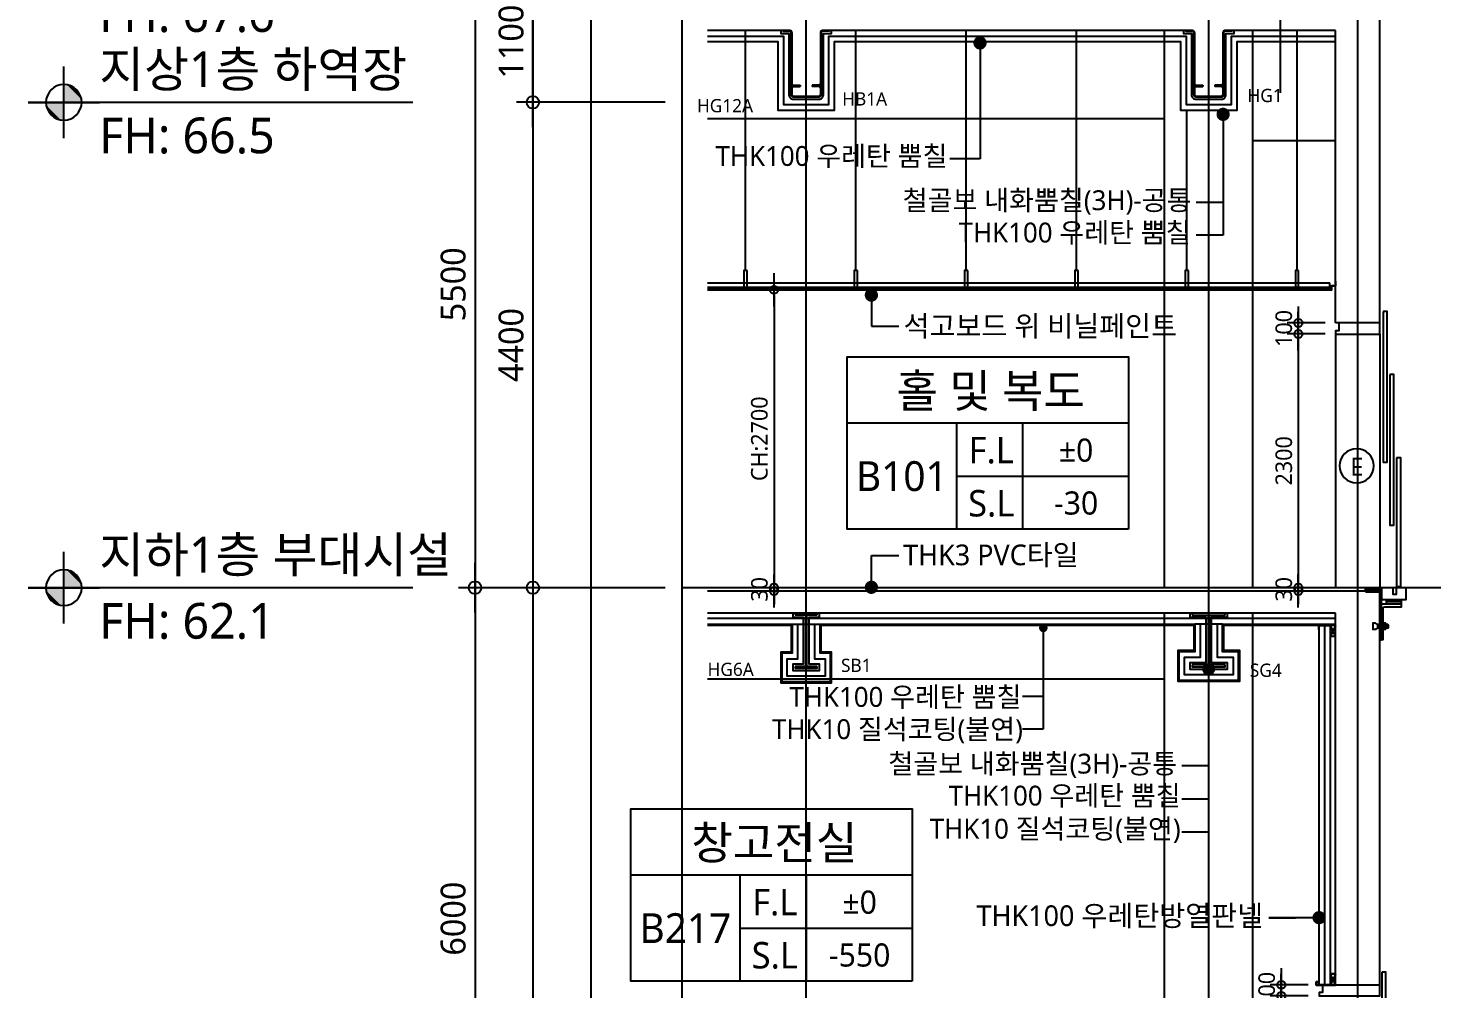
# Model space of a CAD drawing. Header units: millimetres. Extents: x -41190 to 206278, y 985 to 58902.
# Drawn here: x 135754 to 148490, y 17884 to 26603 of the extents above; entities that cross this region are included whole.
import ezdxf
from ezdxf.enums import TextEntityAlignment as Align

# ---------------------------------------------------------------- set-up
doc = ezdxf.new("R2010")
doc.units = ezdxf.units.MM
doc.header["$LTSCALE"] = 100
doc.header["$MEASUREMENT"] = 0
doc.header["$PDSIZE"] = -10
doc.linetypes.add('CEN', pattern=[62, 60, -1, 0, -1])
doc.layers.get('0').update_dxf_attribs({"linetype": 'CONTINUOUS'})
doc.layers.get('Defpoints').update_dxf_attribs({"color": 171, "linetype": 'CONTINUOUS'})
for name, color, linetype in [('4', 4, 'CONTINUOUS'), ('CEN(ST)', 1, 'CEN'), ('CON', 2, 'CONTINUOUS'), ('ELE-6', 8, 'CONTINUOUS'), ('FIN', 8, 'CONTINUOUS'), ('FIN(패널-100우레탄 방열)', 3, 'CONTINUOUS'), ('FIN(패널-T75 글라스울)', 6, 'CONTINUOUS'), ('FIN-2', 9, 'CONTINUOUS'), ('FIN-5', 6, 'CONTINUOUS'), ('HF', 3, 'CONTINUOUS'), ('INS', 9, 'BATTING'), ('LED', 7, 'CONTINUOUS'), ('NDIM', 7, 'CONTINUOUS'), ('stair-hand', 252, 'CONTINUOUS'), ('STEEL', 5, 'CONTINUOUS'), ('SYM', 7, 'CONTINUOUS'), ('TEXT(AXIS)', 2, 'CONTINUOUS'), ('TEXT(MIN)', 7, 'CONTINUOUS'), ('TEXT(NOTE小)', 1, 'CONTINUOUS'), ('TEXT(노트)', 7, 'CONTINUOUS'), ('TEXT(실명)', 3, 'CONTINUOUS'), ('TEXT-기입', 6, 'CONTINUOUS'), ('TITLE', 7, 'CONTINUOUS'), ('석재마감', 31, 'CONTINUOUS'), ('스틸', 8, 'CONTINUOUS')]:
    doc.layers.add(name, color=color, linetype=linetype)
doc.styles.add('CGS', font='cgse', dxfattribs={"bigfont": 'cgs'})
doc.styles.add('나눔바른고딕', font='NanumBarunGothic.ttf')
doc.linetypes.add('BATTING', pattern='A,0.0001,-0.1,[134,ltypeshp.shx,S=0.1,R=0,X=-0.1,Y=0],-0.2,[134,ltypeshp.shx,S=0.1,R=180,X=0.1,Y=0],-0.1', length=0.4001)
doc.dimstyles.new('NDIM 1200', dxfattribs={"dimscale": 75, "dimtxt": 3, "dimasz": 1, "dimexe": 2, "dimexo": 2, "dimgap": 1, "dimtad": 1, "dimdec": 0, "dimdsep": 46, "dimtxsty": 'CGS', "dimblk": 'DOT0', "dimcen": 1, "dimdle": 8, "dimclrd": 256, "dimclre": 256, "dimclrt": 256, "dimadec": 0, "dimazin": 0, "dimtfac": 1, "dimtdec": 0, "dimtix": 1, "dimtmove": 2, "dimatfit": 3, "dimldrblk": 'DOT0', "dimfxl": 1, "dimtolj": 1, "dimtzin": 0, "dimlwd": -1, "dimlwe": -1, "dimarcsym": 0})

# ---------------------------------------------------------------- blocks, each defined once
blk = doc.blocks.new('A$C19853FC8')
at = {"layer": 'SYM'}
for p, q in [((1800, 0), (1800, 3600)), ((3600, 1800), (0, 1800))]:
    blk.add_line(p, q, dxfattribs=at)
blk.add_circle((1800, 1800), 900, dxfattribs=at)
for points in [[(900, 1800), (1800, 2700), (914, 1959), (1643, 2686)], [(914, 1959), (1643, 2686), (954, 2112), (1492, 2646)], [(954, 2112), (1492, 2646), (1025, 2260), (1346, 2576)], [(1025, 2260), (1346, 2576), (1109, 2378), (1222, 2491)], [(1800, 900), (2700, 1800), (1959, 914), (2686, 1643)], [(1959, 914), (2686, 1643), (2112, 954), (2646, 1492)], [(2112, 954), (2646, 1492), (2260, 1025), (2576, 1346)], [(2260, 1025), (2576, 1346), (2378, 1109), (2491, 1222)]]:
    blk.add_solid(points, dxfattribs=at)
at = {"layer": 'SYM', "linetype": 'Continuous'}
for points in [[(1800, 2700), (1800, 1800), (900, 1800)], [(2700, 1800), (1800, 900), (1800, 1800)]]:
    blk.add_solid(points, dxfattribs=at)
blk = doc.blocks.new('DOT0')
blk.add_line((-3, 0), (3, 0))
at = {"color": 6}
blk.add_circle((0, 0), 0.75, dxfattribs=at)
blk = doc.blocks.new('*D175')
at = {"layer": 'Defpoints', "color": 0, "ltscale": 0.4, "transparency": 16777216}
for p in [(141681, 21530), (139806, 15530), (141681, 15530)]:
    blk.add_point(p, dxfattribs=at)
at = {"layer": 'NDIM', "ltscale": 0.4, "transparency": 16777216}
for p, q in [((141531, 21530), (139656, 21530)), ((139806, 21455), (139806, 15605)), ((141531, 15530), (139656, 15530))]:
    blk.add_line(p, q, dxfattribs=at)
at = {"layer": 'NDIM', "ltscale": 0.4, "transparency": 16777216, "xscale": 75, "yscale": 75, "zscale": 75}
for p, rotation in [((139806, 21530), 90), ((139806, 15530), 270)]:
    blk.add_blockref('DOT0', p, dxfattribs=dict(at, rotation=rotation))
at = {"layer": 'NDIM', "ltscale": 0.4, "transparency": 16777216, "insert": (139609, 18530), "char_height": 225, "attachment_point": 5, "rotation": 90, "style": '나눔바른고딕'}
blk.add_mtext('\\A1;6000', dxfattribs=at)
blk = doc.blocks.new('*D176')
at = {"layer": 'Defpoints', "color": 0, "ltscale": 0.4, "transparency": 16777216}
for p in [(141681, 27030), (139806, 21530), (141681, 21530)]:
    blk.add_point(p, dxfattribs=at)
at = {"layer": 'NDIM', "ltscale": 0.4, "transparency": 16777216}
for p, q in [((141531, 27030), (139656, 27030)), ((139806, 26955), (139806, 21605)), ((141531, 21530), (139656, 21530))]:
    blk.add_line(p, q, dxfattribs=at)
at = {"layer": 'NDIM', "ltscale": 0.4, "transparency": 16777216, "xscale": 75, "yscale": 75, "zscale": 75}
for p, rotation in [((139806, 27030), 90), ((139806, 21530), 270)]:
    blk.add_blockref('DOT0', p, dxfattribs=dict(at, rotation=rotation))
at = {"layer": 'NDIM', "ltscale": 0.4, "transparency": 16777216, "insert": (139609, 24280), "char_height": 225, "attachment_point": 5, "rotation": 90, "style": '나눔바른고딕'}
blk.add_mtext('\\A1;5500', dxfattribs=at)
blk = doc.blocks.new('*D177')
at = {"layer": 'Defpoints', "color": 0, "ltscale": 0.4, "transparency": 16777216}
for p in [(141681, 25930), (140331, 21530), (141681, 21530)]:
    blk.add_point(p, dxfattribs=at)
at = {"layer": 'NDIM', "ltscale": 0.4, "transparency": 16777216}
for p, q in [((141531, 25930), (140181, 25930)), ((140331, 25855), (140331, 21605)), ((141531, 21530), (140181, 21530))]:
    blk.add_line(p, q, dxfattribs=at)
at = {"layer": 'NDIM', "ltscale": 0.4, "transparency": 16777216, "xscale": 75, "yscale": 75, "zscale": 75}
for p, rotation in [((140331, 25930), 90), ((140331, 21530), 270)]:
    blk.add_blockref('DOT0', p, dxfattribs=dict(at, rotation=rotation))
at = {"layer": 'NDIM', "ltscale": 0.4, "transparency": 16777216, "insert": (140134, 23730), "char_height": 225, "attachment_point": 5, "rotation": 90, "style": '나눔바른고딕'}
blk.add_mtext('\\A1;4400', dxfattribs=at)
blk = doc.blocks.new('*D178')
at = {"layer": 'Defpoints', "color": 0, "ltscale": 0.4, "transparency": 16777216}
for p in [(140331, 27030), (141681, 27030), (141681, 25930)]:
    blk.add_point(p, dxfattribs=at)
at = {"layer": 'NDIM', "ltscale": 0.4, "transparency": 16777216}
for p, q in [((141531, 27030), (140181, 27030)), ((140331, 26005), (140331, 26955)), ((141531, 25930), (140181, 25930))]:
    blk.add_line(p, q, dxfattribs=at)
at = {"layer": 'NDIM', "ltscale": 0.4, "transparency": 16777216, "xscale": 75, "yscale": 75, "zscale": 75}
for p, rotation in [((140331, 27030), 90), ((140331, 25930), 270)]:
    blk.add_blockref('DOT0', p, dxfattribs=dict(at, rotation=rotation))
at = {"layer": 'NDIM', "ltscale": 0.4, "transparency": 16777216, "insert": (140134, 26480), "char_height": 225, "attachment_point": 5, "rotation": 90, "style": '나눔바른고딕'}
blk.add_mtext('\\A1;1100', dxfattribs=at)
blk = doc.blocks.new('SB1 500X200')
at = {"layer": 'STEEL', "color": 3, "linetype": 'ByBlock', "ltscale": 0.5}
for p, q in [((502820, -230835), (502915, -230835)), ((502915, -230835), (502915, -231303)), ((502925, -231303), (502925, -230835)), ((502925, -230835), (503020, -230835)), ((502915, -231303), (502820, -231303)), ((503020, -231303), (502925, -231303))]:
    blk.add_line(p, q, dxfattribs=at)
for points in [[(503020, -230835), (503020, -230819), (502820, -230819), (502820, -230835)], [(502820, -231303), (502820, -231319), (503020, -231319), (503020, -231303)]]:
    blk.add_lwpolyline(points, dxfattribs=at)
blk = doc.blocks.new('SG4 488X300')
at = {"layer": 'STEEL', "color": 3, "linetype": 'ByBlock', "ltscale": 0.5}
for p, q in [((506420, -230837), (506565, -230837)), ((506565, -230837), (506565, -231289)), ((506576, -231289), (506576, -230837)), ((506576, -230837), (506720, -230837)), ((506565, -231289), (506420, -231289)), ((506720, -231289), (506576, -231289))]:
    blk.add_line(p, q, dxfattribs=at)
for points in [[(506720, -230837), (506720, -230819), (506420, -230819), (506420, -230837)], [(506420, -231289), (506420, -231307), (506720, -231307), (506720, -231289)]]:
    blk.add_lwpolyline(points, dxfattribs=at)
blk = doc.blocks.new('*U14')
at = {"layer": 'Defpoints'}
blk.add_point((0, 0), dxfattribs=at)
at = {"layer": 'HF'}
for p, q in [((-209, 0), (-147, 0)), ((-209, 0), (-209, -6)), ((209, 0), (147, 0)), ((209, 0), (209, -6)), ((-209, -6), (-147, -6)), ((-135, -18), (-135, -482)), ((-129, -18), (-129, -482)), ((129, -18), (129, -482)), ((135, -18), (135, -482)), ((209, -6), (147, -6)), ((-117, -494), (-55, -494)), ((-117, -500), (-55, -500)), ((-117, -506), (-55, -506)), ((-55, -494), (-55, -500)), ((-55, -500), (-55, -506)), ((117, -494), (55, -494)), ((55, -494), (55, -500)), ((117, -500), (55, -500)), ((55, -500), (55, -506)), ((117, -506), (55, -506)), ((-135, -518), (-135, -582)), ((-129, -518), (-129, -582)), ((-117, -594), (117, -594)), ((-117, -600), (117, -600)), ((129, -518), (129, -582)), ((135, -518), (135, -582))]:
    blk.add_line(p, q, dxfattribs=at)
for centre, radius, start, end in [((-147, -18), 18, 360, 450), ((147, -18), 18, 90, 180), ((-147, -18), 12, 0, 90), ((147, -18), 12, 90, 180), ((-117, -482), 18, 180, 270), ((-117, -518), 18, 90, 180), ((-117, -482), 12, 180, 270), ((-117, -518), 12, 90, 180), ((117, -482), 12, 270, 360), ((117, -482), 18, 270, 360), ((117, -518), 18, 0, 90), ((117, -518), 12, 0, 90), ((-117, -582), 18, 180, 270), ((-117, -582), 12, 180, 270), ((117, -582), 12, 270, 360), ((117, -582), 18, 270, 360)]:
    blk.add_arc(centre, radius, start, end, dxfattribs=at)
blk = doc.blocks.new('A$C51E23882')
at = {"layer": 'TITLE'}
blk.add_lwpolyline([(8500, 0), (0, 0), (0, 5200), (8500, 5200)], close=True, dxfattribs=at)
for points in [[(8500, 3200), (0, 3200)], [(3300, 3200), (3300, 0)], [(5300, 3200), (5300, 0)], [(3300, 1600), (8500, 1600)]]:
    blk.add_lwpolyline(points, dxfattribs=at)
at = {"layer": 'TITLE', "style": '나눔바른고딕'}
for s, p in [('F.L', (4352, 2378)), ('S.L', (4352, 778))]:
    blk.add_text(s, height=800, dxfattribs=at).set_placement(p, align=Align.MIDDLE)
blk = doc.blocks.new('FG')
at = {"layer": '4'}
for p, q in [((514320, -225109), (514320, -225089)), ((514320, -225089), (514339, -225089)), ((514347, -225109), (514320, -225109)), ((514461, -225100), (514330, -225100)), ((514330, -225100), (514330, -225104)), ((514330, -225104), (514347, -225104)), ((514339, -225089), (514341, -225093)), ((514341, -225093), (514350, -225093)), ((514347, -225104), (514347, -225109)), ((514350, -225093), (514351, -225089)), ((514351, -225089), (514359, -225089)), ((514359, -225089), (514361, -225093)), ((514361, -225093), (514370, -225093)), ((514370, -225093), (514371, -225089)), ((514371, -225089), (514379, -225089)), ((514379, -225089), (514381, -225093)), ((514381, -225093), (514390, -225093)), ((514390, -225093), (514391, -225089)), ((514391, -225089), (514400, -225089)), ((514400, -225089), (514402, -225093)), ((514402, -225093), (514410, -225093)), ((514410, -225093), (514412, -225089)), ((514412, -225089), (514421, -225089)), ((514421, -225089), (514423, -225093)), ((514423, -225093), (514432, -225093)), ((514432, -225093), (514434, -225089)), ((514434, -225089), (514441, -225089)), ((514441, -225089), (514443, -225093)), ((514443, -225093), (514451, -225093)), ((514449, -225109), (514449, -225104)), ((514449, -225104), (514461, -225104)), ((514470, -225109), (514449, -225109)), ((514451, -225093), (514453, -225089)), ((514453, -225089), (514470, -225089)), ((514461, -225104), (514461, -225100)), ((514470, -225089), (514470, -225109))]:
    blk.add_line(p, q, dxfattribs=at)
blk = doc.blocks.new('*D192')
at = {"layer": 'Defpoints', "color": 0, "ltscale": 0.4, "transparency": 16777216}
for p in [(142849, 24230), (142517, 21530), (142849, 21530)]:
    blk.add_point(p, dxfattribs=at)
at = {"layer": 'NDIM', "ltscale": 0.4, "transparency": 16777216}
for p, q in [((142749, 24230), (142417, 24230)), ((142517, 24180), (142517, 21580)), ((142749, 21530), (142417, 21530))]:
    blk.add_line(p, q, dxfattribs=at)
at = {"layer": 'NDIM', "ltscale": 0.4, "transparency": 16777216, "xscale": 50, "yscale": 50, "zscale": 50}
for p, rotation in [((142517, 24230), 90), ((142517, 21530), 270)]:
    blk.add_blockref('DOT0', p, dxfattribs=dict(at, rotation=rotation))
at = {"layer": 'NDIM', "ltscale": 0.4, "transparency": 16777216, "insert": (142385, 22880), "char_height": 150, "attachment_point": 5, "rotation": 90, "style": '나눔바른고딕'}
blk.add_mtext('\\A1;CH:2700', dxfattribs=at)
blk = doc.blocks.new('*D216')
at = {"layer": 'Defpoints', "color": 0, "ltscale": 0.4, "transparency": 16777216}
for p in [(147459, 17830), (147116, 15530), (147454, 15530)]:
    blk.add_point(p, dxfattribs=at)
at = {"layer": 'NDIM', "ltscale": 0.4, "transparency": 16777216}
for p, q in [((147359, 17830), (147016, 17830)), ((147116, 17780), (147116, 15580)), ((147354, 15530), (147016, 15530))]:
    blk.add_line(p, q, dxfattribs=at)
at = {"layer": 'NDIM', "ltscale": 0.4, "transparency": 16777216, "xscale": 50, "yscale": 50, "zscale": 50}
for p, rotation in [((147116, 17830), 90), ((147116, 15530), 270)]:
    blk.add_blockref('DOT0', p, dxfattribs=dict(at, rotation=rotation))
at = {"layer": 'NDIM', "ltscale": 0.4, "transparency": 16777216, "insert": (146984, 16680), "char_height": 150, "attachment_point": 5, "rotation": 90, "style": '나눔바른고딕'}
blk.add_mtext('\\A1;2300', dxfattribs=at)
blk = doc.blocks.new('*D217')
at = {"layer": 'Defpoints', "color": 0, "ltscale": 0.4, "transparency": 16777216}
for p in [(147116, 17930), (147458, 17930), (147459, 17830)]:
    blk.add_point(p, dxfattribs=at)
at = {"layer": 'NDIM', "ltscale": 0.4, "transparency": 16777216}
for p, q in [((147116, 17980), (147116, 18030)), ((147358, 17930), (147016, 17930)), ((147116, 17830), (147116, 17930)), ((147359, 17830), (147016, 17830)), ((147116, 17780), (147116, 17730))]:
    blk.add_line(p, q, dxfattribs=at)
at = {"layer": 'NDIM', "ltscale": 0.4, "transparency": 16777216, "xscale": 50, "yscale": 50, "zscale": 50}
for p, rotation in [((147116, 17930), 270), ((147116, 17830), 90)]:
    blk.add_blockref('DOT0', p, dxfattribs=dict(at, rotation=rotation))
at = {"layer": 'NDIM', "ltscale": 0.4, "transparency": 16777216, "insert": (146984, 17880), "char_height": 150, "attachment_point": 5, "rotation": 90, "style": '나눔바른고딕'}
blk.add_mtext('\\A1;100', dxfattribs=at)
blk = doc.blocks.new('*D218')
at = {"layer": 'Defpoints', "color": 0, "ltscale": 0.4, "transparency": 16777216}
for p in [(147613, 23830), (147270, 21530), (147608, 21530)]:
    blk.add_point(p, dxfattribs=at)
at = {"layer": 'NDIM', "ltscale": 0.4, "transparency": 16777216}
for p, q in [((147513, 23830), (147170, 23830)), ((147270, 23780), (147270, 21580)), ((147508, 21530), (147170, 21530))]:
    blk.add_line(p, q, dxfattribs=at)
at = {"layer": 'NDIM', "ltscale": 0.4, "transparency": 16777216, "xscale": 50, "yscale": 50, "zscale": 50}
for p, rotation in [((147270, 23830), 90), ((147270, 21530), 270)]:
    blk.add_blockref('DOT0', p, dxfattribs=dict(at, rotation=rotation))
at = {"layer": 'NDIM', "ltscale": 0.4, "transparency": 16777216, "insert": (147139, 22680), "char_height": 150, "attachment_point": 5, "rotation": 90, "style": '나눔바른고딕'}
blk.add_mtext('\\A1;2300', dxfattribs=at)
blk = doc.blocks.new('*D219')
at = {"layer": 'Defpoints', "color": 0, "ltscale": 0.4, "transparency": 16777216}
for p in [(147270, 23930), (147613, 23930), (147613, 23830)]:
    blk.add_point(p, dxfattribs=at)
at = {"layer": 'NDIM', "ltscale": 0.4, "transparency": 16777216}
for p, q in [((147270, 23980), (147270, 24030)), ((147513, 23930), (147170, 23930)), ((147513, 23830), (147170, 23830)), ((147270, 23830), (147270, 23930)), ((147270, 23780), (147270, 23730))]:
    blk.add_line(p, q, dxfattribs=at)
at = {"layer": 'NDIM', "ltscale": 0.4, "transparency": 16777216, "xscale": 50, "yscale": 50, "zscale": 50}
for p, rotation in [((147270, 23930), 270), ((147270, 23830), 90)]:
    blk.add_blockref('DOT0', p, dxfattribs=dict(at, rotation=rotation))
at = {"layer": 'NDIM', "ltscale": 0.4, "transparency": 16777216, "insert": (147139, 23880), "char_height": 150, "attachment_point": 5, "rotation": 90, "style": '나눔바른고딕'}
blk.add_mtext('\\A1;100', dxfattribs=at)
blk = doc.blocks.new('*D188')
at = {"layer": 'Defpoints', "color": 0, "ltscale": 0.4, "transparency": 16777216}
for p in [(147270, 21530), (147608, 21530), (147608, 21500)]:
    blk.add_point(p, dxfattribs=at)
at = {"layer": 'NDIM', "ltscale": 0.4, "transparency": 16777216}
for p, q in [((147508, 21530), (147170, 21530)), ((147270, 21580), (147270, 21630)), ((147270, 21500), (147270, 21530)), ((147508, 21500), (147170, 21500)), ((147270, 21450), (147270, 21400))]:
    blk.add_line(p, q, dxfattribs=at)
at = {"layer": 'NDIM', "ltscale": 0.4, "transparency": 16777216, "xscale": 50, "yscale": 50, "zscale": 50}
for p, rotation in [((147270, 21530), 270), ((147270, 21500), 90)]:
    blk.add_blockref('DOT0', p, dxfattribs=dict(at, rotation=rotation))
at = {"layer": 'NDIM', "ltscale": 0.4, "transparency": 16777216, "insert": (147139, 21515), "char_height": 150, "attachment_point": 5, "rotation": 90, "style": '나눔바른고딕'}
blk.add_mtext('\\A1;30', dxfattribs=at)
blk = doc.blocks.new('*D250')
at = {"layer": 'Defpoints', "color": 0, "ltscale": 0.4, "transparency": 16777216}
for p in [(142517, 21530), (142854, 21530), (142855, 21500)]:
    blk.add_point(p, dxfattribs=at)
at = {"layer": 'NDIM', "ltscale": 0.4, "transparency": 16777216}
for p, q in [((142754, 21530), (142417, 21530)), ((142517, 21580), (142517, 21630)), ((142517, 21500), (142517, 21530)), ((142755, 21500), (142417, 21500)), ((142517, 21450), (142517, 21400))]:
    blk.add_line(p, q, dxfattribs=at)
at = {"layer": 'NDIM', "ltscale": 0.4, "transparency": 16777216, "xscale": 50, "yscale": 50, "zscale": 50}
for p, rotation in [((142517, 21530), 270), ((142517, 21500), 90)]:
    blk.add_blockref('DOT0', p, dxfattribs=dict(at, rotation=rotation))
at = {"layer": 'NDIM', "ltscale": 0.4, "transparency": 16777216, "insert": (142385, 21515), "char_height": 150, "attachment_point": 5, "rotation": 90, "style": '나눔바른고딕'}
blk.add_mtext('\\A1;30', dxfattribs=at)
blk = doc.blocks.new('E')
at = {"layer": 'TEXT(NOTE小)'}
blk.add_circle((287, -86), 155, dxfattribs=at)
at = {"layer": 'TEXT(NOTE小)', "style": '나눔바른고딕'}
blk.add_text('E', height=165, dxfattribs=at).set_placement((288, -79), align=Align.MIDDLE_CENTER)

msp = doc.modelspace()

# ---------------------------------------------------------------- hatches: boundary and pattern name
at = {"ltscale": 10000}
h = msp.add_hatch(color=256, dxfattribs=at)
h.dxf.hatch_style = 1
edge = h.paths.add_edge_path()
edge.add_arc((146458.3, 20791.6), 50, -180, 180)
at = {"layer": 'LED', "ltscale": 10000}
h = msp.add_hatch(color=256, dxfattribs=at)
h.dxf.hatch_style = 1
edge = h.paths.add_edge_path()
edge.add_arc((144958.5, 21165.8), 39.3, 360, 720, ccw=False)

# ---------------------------------------------------------------- linework, layer by layer
for p, q in [((148008.3, 23829.6), (148008.3, 21529.6)), ((148066.3, 21422.8), (148066.3, 21384.1)), ((148066.3, 21405.7), (148201.3, 21405.7)), ((148201.3, 21422.8), (148201.3, 21384.1)), ((148008.3, 21056.3), (148008.3, 21354.8)), ((147988.1, 21195), (147988.1, 21165.7)), ((147988.1, 21190.6), (148087.5, 21190.6)), ((147988.1, 21170.1), (148087.5, 21170.1)), ((148008.3, 21235.4), (148036.2, 21235.4)), ((148043.9, 21207.9), (148039.8, 21212.5)), ((148039.8, 21148.2), (148043.9, 21152.8)), ((148041.7, 21209.7), (148041.7, 21195)), ((148043.5, 21152.4), (148043.5, 21208.3)), ((148063.3, 21207.9), (148043.9, 21207.9)), ((148043.9, 21194.1), (148063.3, 21194.1)), ((148063.3, 21166.6), (148043.9, 21166.6)), ((148043.9, 21152.8), (148063.3, 21152.8)), ((148065.5, 21201), (148065.5, 21159.7)), ((148083.1, 21195), (148083.1, 21165.7)), ((148008.3, 21125.3), (148036.2, 21125.3)), ((148008.3, 21079.8), (148008.3, 21056.3))]:
    msp.add_line(p, q)
at = {"color": 1, "linetype": 'ByBlock'}
for p, q in [((147606, 21187.3), (147560.6, 21091.9)), ((147606, 21091.9), (147560.6, 21187.3)), ((147606, 18027.3), (147560.6, 17931.9)), ((147606, 17931.9), (147560.6, 18027.3))]:
    msp.add_line(p, q, dxfattribs=at)
for points in [[(148039.4, 24034.1), (148039.4, 22668.2), (148076, 22668.2), (148076, 24034.1)], [(148100.6, 23462.4), (148100.6, 22096.5), (148137.2, 22096.5), (148137.2, 23462.4)], [(148161.6, 22708.2), (148161.6, 21539.8), (148198.2, 21539.8), (148198.2, 22708.2)], [(148036.2, 21148.2), (148039.8, 21148.2), (148039.8, 21212.5), (148036.2, 21212.5)], [(148026.4, 18045.3), (148026.4, 16679.4), (148063, 16679.4), (148063, 18045.3)]]:
    msp.add_lwpolyline(points, close=True)
for points in [[(148025.3, 21529.6), (148025.3, 21422.8), (148246.9, 21422.8), (148246.9, 21529.6), (148157.7, 21529.6), (148157.7, 21466.9), (148129.8, 21466.9), (148129.8, 21529.6), (148008.3, 21529.6)], [(148036.2, 21339.8), (148036.2, 21056.3), (148008.3, 21056.3)], [(148037.7, 21384.1), (148201.3, 21384.1), (148201.3, 21354.4), (148050.8, 21354.4)], [(147988.1, 21195), (147971.3, 21208.2), (147945.3, 21208.2), (147945.3, 21152.5)], [(147988.1, 21165.7), (147971.3, 21152.5), (147945.3, 21152.5), (147945.3, 21152.5)], [(147988.1, 21165.7), (148083.1, 21165.7), (148087.5, 21170.1), (148087.5, 21190.6), (148083.1, 21195), (147988.1, 21195)]]:
    msp.add_lwpolyline(points)
for centre, radius, start, end in [((148037.7, 21354.8), 29.4, 90, 180), ((148050.8, 21339.8), 14.7, 90, 180), ((148031.9, 21201), 13.8, 330.15828, 29.84172), ((148019.9, 21180.4), 27.7, 330.15828, 29.84172), ((148031.9, 21159.7), 13.8, 330.15828, 29.84172), ((148053.7, 21201), 11.8, 324.42999, 35.57001), ((148021.5, 21180.4), 44, 341.77609, 18.22391), ((148053.7, 21159.7), 11.8, 324.42999, 35.57001)]:
    msp.add_arc(centre, radius, start, end)
at = {"layer": '4'}
msp.add_lwpolyline([(147875.3, 21502.6, 0.4142136), (147885.3, 21492.6), (148008.3, 21492.6), (148008.3, 21066.3, 0.4142136), (148018.3, 21056.3), (148025.3, 21056.3), (148025.3, 21509.6), (147875.3, 21509.6)], format="xyb", close=True, dxfattribs=at)
at = {"layer": 'CEN(ST)', "ltscale": 10000}
for p, q in [((142808.3, 10543.3), (142808.3, 55600.4)), ((146458.3, 10543.3), (146458.3, 55600.4)), ((147808.3, 10543.3), (147808.3, 55600.4))]:
    msp.add_line(p, q, dxfattribs=at)
at = {"layer": 'CEN(ST)'}
for p, q in [((147108.3, 26016.7), (147108.3, 37116.2)), ((160978, 21529.6), (141681.1, 21529.6))]:
    msp.add_line(p, q, dxfattribs=at)
at = {"layer": 'CON', "ltscale": 0.1}
for p, q in [((148008.3, 23929.6), (148008.3, 55600.4)), ((142661.3, 26579.6), (141914.6, 26579.6)), ((146311.3, 26579.6), (142955.3, 26579.6)), ((147608.3, 26579.6), (146605.3, 26579.6)), ((147608.3, 23929.6), (147608.3, 26579.6)), ((148008.3, 23929.6), (147608.3, 23929.6)), ((148008.3, 21499.6), (141914.6, 21499.6)), ((148008.3, 17929.6), (148008.3, 21499.6)), ((147608.3, 21299.6), (141914.6, 21299.6)), ((147608.3, 17929.6), (147608.3, 21299.6)), ((147608.3, 17929.6), (148008.3, 17929.6))]:
    msp.add_line(p, q, dxfattribs=at)
at = {"layer": 'Defpoints', "ltscale": 1000}
for points in [[(139806.1, 10420.6), (163078, 10420.6), (163078, 57475.4), (139806.1, 57475.4)], [(140331.1, 10420.6), (162328, 10420.6), (162328, 56950.4), (140331.1, 56950.4)], [(140856.1, 10420.6), (161803, 10420.6), (161803, 56425.4), (140856.1, 56425.4)]]:
    msp.add_lwpolyline(points, close=True, dxfattribs=at)
msp.add_lwpolyline([(141681.1, 55600.4), (141681.1, 10420.6), (160978, 10420.6), (160978, 55600.4)], dxfattribs=at)
at = {"layer": 'ELE-6', "ltscale": 10000}
for p, q in [((146058.3, 21529.6), (146058.3, 26579.6)), ((146858.3, 21529.6), (146858.3, 26579.6)), ((146058.3, 25779.6), (141914.6, 25779.6)), ((147608.3, 25579.6), (146858.3, 25579.6)), ((146058.3, 15529.6), (146058.3, 21299.6)), ((146858.3, 15529.6), (146858.3, 21299.6)), ((146058.3, 20699.6), (141914.6, 20699.6))]:
    msp.add_line(p, q, dxfattribs=at)
at = {"layer": 'FIN', "ltscale": 1000}
msp.add_line((141914.6, 24229.6), (147568.3, 24229.6), dxfattribs=at)
at = {"layer": 'FIN', "ltscale": 10000}
for p, q in [((148008.3, 21529.6), (141914.6, 21529.6)), ((148008.3, 21499.6), (148008.3, 21529.6))]:
    msp.add_line(p, q, dxfattribs=at)
for points in [[(143017.3, 26579.6), (143017.3, 26573.6), (142955.3, 26573.6, 0.4142136), (142943.3, 26561.6), (142943.3, 25997.6, -0.4142136), (142925.3, 25979.6), (142691.3, 25979.6, -0.4142136), (142673.3, 25997.6), (142673.3, 26561.6, 0.4142136), (142661.3, 26573.6), (142599.3, 26573.6), (142599.3, 26579.6), (142578.3, 26579.6), (142578.3, 26552.6), (142652.3, 26552.6), (142652.3, 25997.6, 0.4142136), (142691.3, 25958.6), (142925.3, 25958.6, 0.4142136), (142964.3, 25997.6), (142964.3, 26552.6), (143038.3, 26552.6), (143038.3, 26579.6)], [(146667.3, 26579.6), (146667.3, 26573.6), (146605.3, 26573.6, 0.4142136), (146593.3, 26561.6), (146593.3, 25997.6, -0.4142136), (146575.3, 25979.6), (146341.3, 25979.6, -0.4142136), (146323.3, 25997.6), (146323.3, 26561.6, 0.4142136), (146311.3, 26573.6), (146249.3, 26573.6), (146249.3, 26579.6), (146228.3, 26579.6), (146228.3, 26552.6), (146302.3, 26552.6), (146302.3, 25997.6, 0.4142136), (146341.3, 25958.6), (146575.3, 25958.6, 0.4142136), (146614.3, 25997.6), (146614.3, 26552.6), (146688.3, 26552.6), (146688.3, 26579.6)]]:
    msp.add_lwpolyline(points, format="xyb", close=True, dxfattribs=at)
at = {"layer": 'FIN', "ltscale": 1000}
msp.add_lwpolyline([(141914.6, 26479.6), (142552.3, 26479.6), (142552.3, 25858.6), (143064.3, 25858.6), (143064.3, 26479.6), (146202.3, 26479.6), (146202.3, 25858.6), (146714.3, 25858.6), (146714.3, 26479.6), (147608.3, 26479.6)], dxfattribs=at)
at = {"layer": 'FIN', "ltscale": 10000}
for points in [[(142687.3, 21299.6), (142687.3, 21262.6), (142782.3, 21262.6), (142782.3, 20836.6), (142687.3, 20836.6), (142687.3, 20778.6), (142929.3, 20778.6), (142929.3, 20836.6), (142834.3, 20836.6), (142834.3, 21262.6), (142929.3, 21262.6), (142929.3, 21299.6)], [(146287.3, 21300.1), (146287.3, 21263.1), (146432.3, 21262.6), (146432.3, 20849.6), (146287.3, 20849.6), (146287.3, 20791.6), (146629.3, 20791.6), (146629.3, 20849.6), (146484.3, 20849.6), (146484.3, 21262.6), (146629.3, 21262.6), (146629.3, 21299.6)]]:
    msp.add_lwpolyline(points, dxfattribs=at)
at = {"layer": 'FIN(패널-100우레탄 방열)', "ltscale": 0.1}
msp.add_lwpolyline([(147558.3, 21187.6), (147558.3, 17929.6), (147458.3, 17929.6), (147458.3, 21187.6)], close=True, dxfattribs=at)
at = {"layer": 'FIN(패널-T75 글라스울)'}
msp.add_lwpolyline([(147456.3, 17987.6), (147456.3, 17957.6), (147431.3, 17957.6), (147431.3, 17927.6), (147608.3, 17927.6), (147608.3, 17929.6), (147433.3, 17929.6), (147433.3, 17955.6), (147458.3, 17955.6), (147458.3, 17987.6)], close=True, dxfattribs=at)
at = {"layer": 'FIN-2'}
for p, q in [((142258.3, 24405.6), (142258.3, 26579.6)), ((143258.3, 24405.6), (143258.3, 26579.6)), ((144258.3, 24405.6), (144258.3, 26579.6)), ((145258.3, 24405.6), (145258.3, 26579.6)), ((147258.3, 24405.6), (147258.3, 26579.6)), ((146258.3, 24405.6), (146258.3, 25858.6)), ((141914.6, 24293.6), (147556.3, 24293.6)), ((141914.6, 24255.6), (147556.3, 24255.6)), ((141914.6, 24241.6), (147568.3, 24241.6)), ((141914.6, 24229.6), (147568.3, 24229.6)), ((147556.3, 24255.6), (147556.3, 24293.6)), ((147556.3, 24255.6), (147556.3, 24293.6))]:
    msp.add_line(p, q, dxfattribs=at)
for points in [[(142273.3, 24405.6), (142243.3, 24405.6), (142243.3, 24255.6), (142273.3, 24255.6)], [(143273.3, 24405.6), (143243.3, 24405.6), (143243.3, 24255.6), (143273.3, 24255.6)], [(144273.3, 24405.6), (144243.3, 24405.6), (144243.3, 24255.6), (144273.3, 24255.6)], [(145273.3, 24405.6), (145243.3, 24405.6), (145243.3, 24255.6), (145273.3, 24255.6)], [(146273.3, 24405.6), (146243.3, 24405.6), (146243.3, 24255.6), (146273.3, 24255.6)], [(147273.3, 24405.6), (147243.3, 24405.6), (147243.3, 24255.6), (147273.3, 24255.6)]]:
    msp.add_lwpolyline(points, close=True, dxfattribs=at)
msp.add_lwpolyline([(147550.3, 24227.6), (147550.3, 24229.6), (147568.3, 24229.6), (147568.3, 24267.6), (147606.3, 24267.6), (147606.3, 24307.6), (147608.3, 24307.6), (147608.3, 24265.6), (147570.3, 24265.6), (147570.3, 24227.6), (147550.3, 24227.6)], dxfattribs=at)
at = {"layer": 'FIN-5', "ltscale": 0.1}
for points in [[(141914.6, 21199.6), (142682.3, 21199.6), (142682.3, 20936.6), (142587.3, 20936.6), (142587.3, 20678.6), (143029.3, 20678.6), (143029.3, 20936.6), (142934.3, 20936.6), (142934.3, 21199.6), (146332.3, 21199.6), (146332.3, 20949.6), (146187.3, 20949.6), (146187.3, 20691.6), (146729.3, 20691.3), (146729.3, 20949.3), (146584.3, 20949.6), (146584.3, 21199.6), (147608.3, 21199.6)], [(141914.6, 21189.6), (142672.3, 21189.6), (142672.3, 20946.6), (142577.3, 20946.6), (142577.3, 20668.6), (143039.3, 20668.6), (143039.3, 20946.6), (142944.3, 20946.6), (142944.3, 21189.6), (146322.3, 21189.6), (146322.3, 20959.6), (146177.3, 20959.6), (146177.3, 20681.6), (146739.3, 20681.3), (146739.3, 20959.3), (146594.3, 20959.6), (146594.3, 21189.6), (147608.3, 21189.6)]]:
    msp.add_lwpolyline(points, dxfattribs=at)
at = {"layer": 'INS', "ltscale": 1.2}
for p, q in [((147608.3, 21249.6), (141914.6, 21249.6)), ((147508.3, 21187.6), (147508.3, 17929.6))]:
    msp.add_line(p, q, dxfattribs=at)
at = {"layer": 'INS', "linetype": 'Continuous', "ltscale": 10000}
for p, q in [((142682.3, 21199.6), (142934.3, 21199.6)), ((146584.3, 21199.6), (146332.3, 21199.6))]:
    msp.add_line(p, q, dxfattribs=at)
at = {"layer": 'INS', "ltscale": 1.2}
for points in [[(141914.6, 26529.6), (142602.3, 26529.6), (142602.3, 25908.6), (143014.3, 25908.6), (143014.3, 26529.6), (146252.3, 26529.6), (146252.3, 25908.6), (146664.3, 25908.6), (146664.3, 26529.6), (147608.3, 26529.6)], [(142884.3, 21199.6), (142884.3, 20886.6), (142979.3, 20886.6), (142979.3, 20728.6), (142637.3, 20728.6), (142637.3, 20886.6), (142732.3, 20886.6), (142732.3, 21199.6)], [(146534.3, 21199.6), (146534.3, 20899.6), (146679.3, 20899.4), (146679.3, 20741.3), (146237.3, 20741.5), (146237.3, 20899.6), (146382.3, 20899.6), (146382.3, 21199.6)]]:
    msp.add_lwpolyline(points, dxfattribs=at)
at = {"layer": 'LED', "ltscale": 10000}
for p, q in [((146345.6, 25024.7), (146588.4, 25024.7)), ((146458.3, 19317.6), (146458.3, 20791.6)), ((146215.6, 19917.6), (146458.3, 19917.6)), ((146215.6, 19617.6), (146458.3, 19617.6)), ((146215.6, 19317.6), (146458.3, 19317.6))]:
    msp.add_line(p, q, dxfattribs=at)
msp.add_circle((146458.3, 20791.6), 50, dxfattribs=at)
at = {"layer": 'stair-hand', "ltscale": 10000}
msp.add_line((147608.3, 23829.6), (147608.3, 21529.6), dxfattribs=at)
at = {"layer": 'SYM', "ltscale": 1000}
for p, q in [((139243.3, 25929.6), (135754.3, 25929.6)), ((139243.3, 21529.6), (135754.3, 21529.6))]:
    msp.add_line(p, q, dxfattribs=at)
at = {"layer": 'TEXT(MIN)', "ltscale": 10000}
msp.add_line((144769.4, 20546.9), (144958.5, 20546.9), dxfattribs=at)
at = {"layer": '석재마감', "ltscale": 10000, "elevation": 0}
msp.add_lwpolyline([(147638.3, 23929.6), (147638.3, 23859.6), (147608.3, 23859.6), (147608.3, 23829.6), (148008.3, 23829.6), (148008.3, 23929.6)], dxfattribs=at)
at = {"layer": '석재마감', "ltscale": 10000}
msp.add_lwpolyline([(147488.3, 17929.6), (147488.3, 17859.6), (147458.3, 17859.6), (147458.3, 17829.6), (148008.3, 17829.6), (148008.3, 17929.6)], dxfattribs=at)
at = {"layer": '스틸', "color": 6, "linetype": 'ByBlock'}
for points in [[(147496.3, 21188.6), (147456.3, 21188.6), (147456.3, 21148.6), (147457.3, 21148.6), (147457.3, 21187.6), (147496.3, 21187.6)], [(147608.3, 21089.6), (147608.3, 21189.6), (147558.3, 21189.6), (147558.3, 21089.6)], [(147606, 21091.9), (147606, 21187.3), (147560.6, 21187.3), (147560.6, 21091.9)], [(147608.3, 17929.6), (147608.3, 18029.6), (147558.3, 18029.6), (147558.3, 17929.6)], [(147606, 17931.9), (147606, 18027.3), (147560.6, 18027.3), (147560.6, 17931.9)]]:
    msp.add_lwpolyline(points, close=True, dxfattribs=at)

# ---------------------------------------------------------------- block references
at = {"ltscale": 1000, "xscale": -0.18, "yscale": 0.18, "zscale": 0.18}
for p in [(136402.3, 25605.6), (136402.3, 21205.6)]:
    msp.add_blockref('A$C19853FC8', p, dxfattribs=at)
at = {"xscale": 0.3, "yscale": 0.3, "zscale": 0.3}
for p in [(143180.7, 22061.5), (141218.3, 17964.3)]:
    msp.add_blockref('A$C51E23882', p, dxfattribs=at)
at = {"xscale": -1}
msp.add_blockref('FG', (662345.7, 246618.5), dxfattribs=at)
for name in ['SB1 500X200', 'SG4 488X300']:
    msp.add_blockref(name, (-360112, 252118.5))
at = {"layer": 'CEN(ST)', "xscale": -1, "rotation": 180}
msp.add_blockref('E', (147512.9, 22548.6), dxfattribs=at)
at = {"layer": 'HF'}
for p in [(142808.3, 26579.6), (146458.3, 26579.6)]:
    msp.add_blockref('*U14', p, dxfattribs=at)

# ---------------------------------------------------------------- texts
at = {"layer": 'TEXT(AXIS)', "style": '나눔바른고딕'}
for s, p in [('FH: 67.6', (136399.3, 26729.6)), ('지상1층 하역장', (136399.3, 26229.6)), ('FH: 66.5', (136399.3, 25629.6)), ('지하1층 부대시설', (136399.3, 21829.6)), ('FH: 62.1', (136399.3, 21229.6))]:
    msp.add_text(s, height=324, dxfattribs=at).set_placement(p, align=Align.MIDDLE_LEFT)
at = {"layer": 'TEXT(MIN)', "style": '나눔바른고딕'}
for s, p in [('THK100 우레탄 뿜칠', (144089.6, 25443.3)), ('철골보 내화뿜칠(3H)-공통', (146301.7, 25042.2)), ('THK100 우레탄 뿜칠', (146293.5, 24749.3)), ('THK100 우레탄 뿜칠', (144759.7, 20540.1)), ('THK10 질석코팅(불연)', (144773.3, 20247.7)), ('철골보 내화뿜칠(3H)-공통', (146171.7, 19935.1)), ('THK100 우레탄 뿜칠', (146203.4, 19645.2)), ('THK10 질석코팅(불연)', (146203.4, 19345.2))]:
    msp.add_text(s, height=180, dxfattribs=at).set_placement(p, align=Align.MIDDLE_RIGHT)
at = {"layer": 'TEXT(노트)', "style": '나눔바른고딕'}
for s, height, p in [('HB1A', 120, (143135.5, 25960.8)), ('HG1', 120, (146809.4, 25991.9)), ('HG12A', 120, (141818.4, 25899.5)), ('석고보드 위 비닐페인트', 187.5, (143691, 23901.7)), ('THK3 PVC타일', 187.5, (143688, 21827.3)), ('SB1', 120, (143124.1, 20826.1)), ('HG6A', 120, (141914.6, 20789.7)), ('SG4', 120, (146830.6, 20781.9))]:
    msp.add_text(s, height=height, dxfattribs=at).set_placement(p, align=Align.MIDDLE_LEFT)
msp.add_text('THK100 우레탄방열판넬', height=187.5, dxfattribs=at).set_placement((146950.6, 18556.6), align=Align.MIDDLE_RIGHT)
at = {"layer": 'TEXT(실명)', "style": '나눔바른고딕'}
for s, p in [('홀 및 복도', (144482, 23319.8)), ('창고전실', (142519.7, 19222.6))]:
    msp.add_text(s, height=300, dxfattribs=at).set_placement(p, align=Align.MIDDLE)
at = {"layer": 'TEXT-기입', "style": '나눔바른고딕'}
for s, p in [('±0', (145255.3, 22777)), ('-30', (145255.6, 22297.9)), ('±0', (143292.9, 18679.8)), ('-550', (143293.2, 18200.7))]:
    msp.add_text(s, height=210, dxfattribs=at).set_placement(p, align=Align.MIDDLE)
for s, p in [('B101', (143675.7, 22541.5)), ('B217', (141713.3, 18444.3))]:
    msp.add_text(s, height=270, dxfattribs=at).set_placement(p, align=Align.MIDDLE_CENTER)

# ---------------------------------------------------------------- dimensions: what is measured, and where the dimension line sits
at = {"layer": 'NDIM', "ltscale": 0.4}
for base, p1, p2, angle, override, picture, middle in [((139806.1, 21529.6), (141681.1, 27029.6), (141681.1, 21529.6), 270, {"dimtxsty": '나눔바른고딕'}, '*D176', (139608.9, 24279.6)), ((140331.1, 27029.6), (141681.1, 25929.6), (141681.1, 27029.6), 90, {"dimtxsty": '나눔바른고딕'}, '*D178', (140133.9, 26479.6)), ((140331.1, 21529.6), (141681.1, 25929.6), (141681.1, 21529.6), 270, {"dimtxsty": '나눔바른고딕'}, '*D177', (140133.9, 23729.6)), ((147270.4, 23929.6), (147613.1, 23829.6), (147612.9, 23929.6), 90, {"dimscale": 50, "dimtxsty": '나눔바른고딕'}, '*D219', (147139, 23879.6)), ((147270.4, 21529.6), (147613.1, 23829.6), (147608.3, 21529.6), 270, {"dimscale": 50, "dimtxsty": '나눔바른고딕'}, '*D218', (147138.9, 22679.6)), ((139806.1, 15529.6), (141681.1, 21529.6), (141681.1, 15529.6), 270, {"dimtxsty": '나눔바른고딕'}, '*D175', (139608.8, 18529.6)), ((142516.6, 21529.6), (142854.5, 21499.6), (142854.5, 21529.6), 90, {"dimscale": 50, "dimtxsty": '나눔바른고딕'}, '*D250', (142385, 21514.6)), ((147270.4, 21529.6), (147608.4, 21499.6), (147608.3, 21529.6), 90, {"dimscale": 50, "dimtxsty": '나눔바른고딕'}, '*D188', (147138.9, 21514.6)), ((147115.8, 15529.6), (147458.5, 17829.6), (147453.7, 15529.6), 270, {"dimscale": 50, "dimtxsty": '나눔바른고딕'}, '*D216', (146984.3, 16679.6)), ((147115.8, 17929.6), (147458.5, 17829.6), (147458.3, 17929.6), 90, {"dimscale": 50, "dimtxsty": '나눔바른고딕'}, '*D217', (146984.4, 17879.6))]:
    dim = msp.add_linear_dim(base=base, p1=p1, p2=p2, angle=angle, dimstyle='NDIM 1200', override=override, dxfattribs=at)
    dim.commit()
    dim.dimension.update_dxf_attribs({"geometry": picture, "text_midpoint": middle})
dim = msp.add_linear_dim(base=(142516.6, 21529.6), p1=(142849, 24229.6), p2=(142849, 21529.6), angle=270, text='CH:<>', dimstyle='NDIM 1200', override={"dimscale": 50, "dimtxsty": '나눔바른고딕'}, dxfattribs=at)
dim.commit()
dim.dimension.update_dxf_attribs({"geometry": '*D192', "text_midpoint": (142385.1, 22879.6)})

# ---------------------------------------------------------------- leaders
at = {"layer": 'LED', "ltscale": 10000}
for points, override in [([(143399.6, 24182.5), (143399.8, 23901.7), (143649.8, 23901.7)], {"dimscale": 120, "dimasz": 1, "dimgap": 1, "dimtad": 0, "dimldrblk": 'Dot'}), ([(143399.6, 21533.7), (143399.8, 21820.8), (143649.8, 21820.8)], {"dimscale": 120, "dimasz": 1, "dimgap": 1, "dimtad": 0, "dimldrblk": 'Dot'}), ([(144958.5, 21159.6), (144958.5, 20246.9), (144769.4, 20246.9)], {"dimscale": 20, "dimasz": 1, "dimtad": 0, "dimclrd": 256, "dimldrblk": 'Dot'})]:
    msp.add_leader(points, dimstyle='NDIM 1200', override=override, dxfattribs=at)
at = {"layer": 'NDIM', "ltscale": 10000}
for points in [[(144384.5, 26468.1), (144384.5, 25418.6), (144110.8, 25418.6)], [(146588.4, 25820.8), (146588.4, 24724.7), (146345.6, 24724.7)], [(147458.4, 18538.9), (147003.7, 18538.9), (147245.2, 18538.9)]]:
    msp.add_leader(points, dimstyle='NDIM 1200', override={"dimscale": 120, "dimasz": 1, "dimgap": 1, "dimtad": 0, "dimldrblk": 'Dot'}, dxfattribs=at)

doc.saveas('drawing.dxf')
